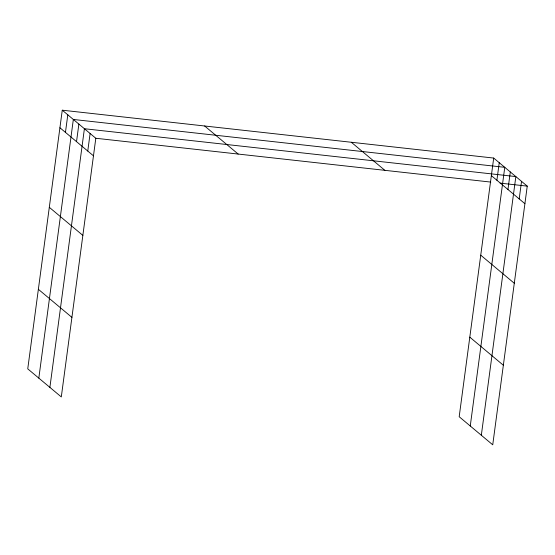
<?xml version="1.0" encoding="UTF-8"?>
<svg xmlns="http://www.w3.org/2000/svg" width="555" height="555" viewBox="0 0 555 555"><rect width="100%" height="100%" fill="white"/><g stroke="black" fill="none" stroke-linecap="round" stroke-linejoin="round"><path stroke-width="0.83" d="M62.264 110.195L27.75 368.867L61.3 396.936L95.814 138.264L62.264 110.195L493.7 158.064L527.25 186.133L492.736 444.805L459.186 416.736L493.7 158.064M65.455 132.388L67.8 114.83M38.822 378.135L73.336 119.457L504.772 167.326L470.258 425.997M76.528 141.65L78.872 124.091M49.888 387.397L84.402 128.725L515.845 176.587L481.331 435.259M87.766 151.05L90.111 133.491M496.898 180.25L499.236 162.691M507.964 189.512L510.309 171.953M519.202 198.919L521.547 181.36M95.814 138.264L490.807 182.089M500.131 183.122L527.25 186.133M491.362 175.623L524.905 203.692M351.329 142.267L384.872 170.336M480.741 255.189L514.291 283.258M469.808 337.169L503.35 365.239M204.642 125.992L238.185 154.061M59.919 127.754L93.469 155.823M49.305 207.32L82.855 235.389M38.364 289.301L71.914 317.37"/></g></svg>
